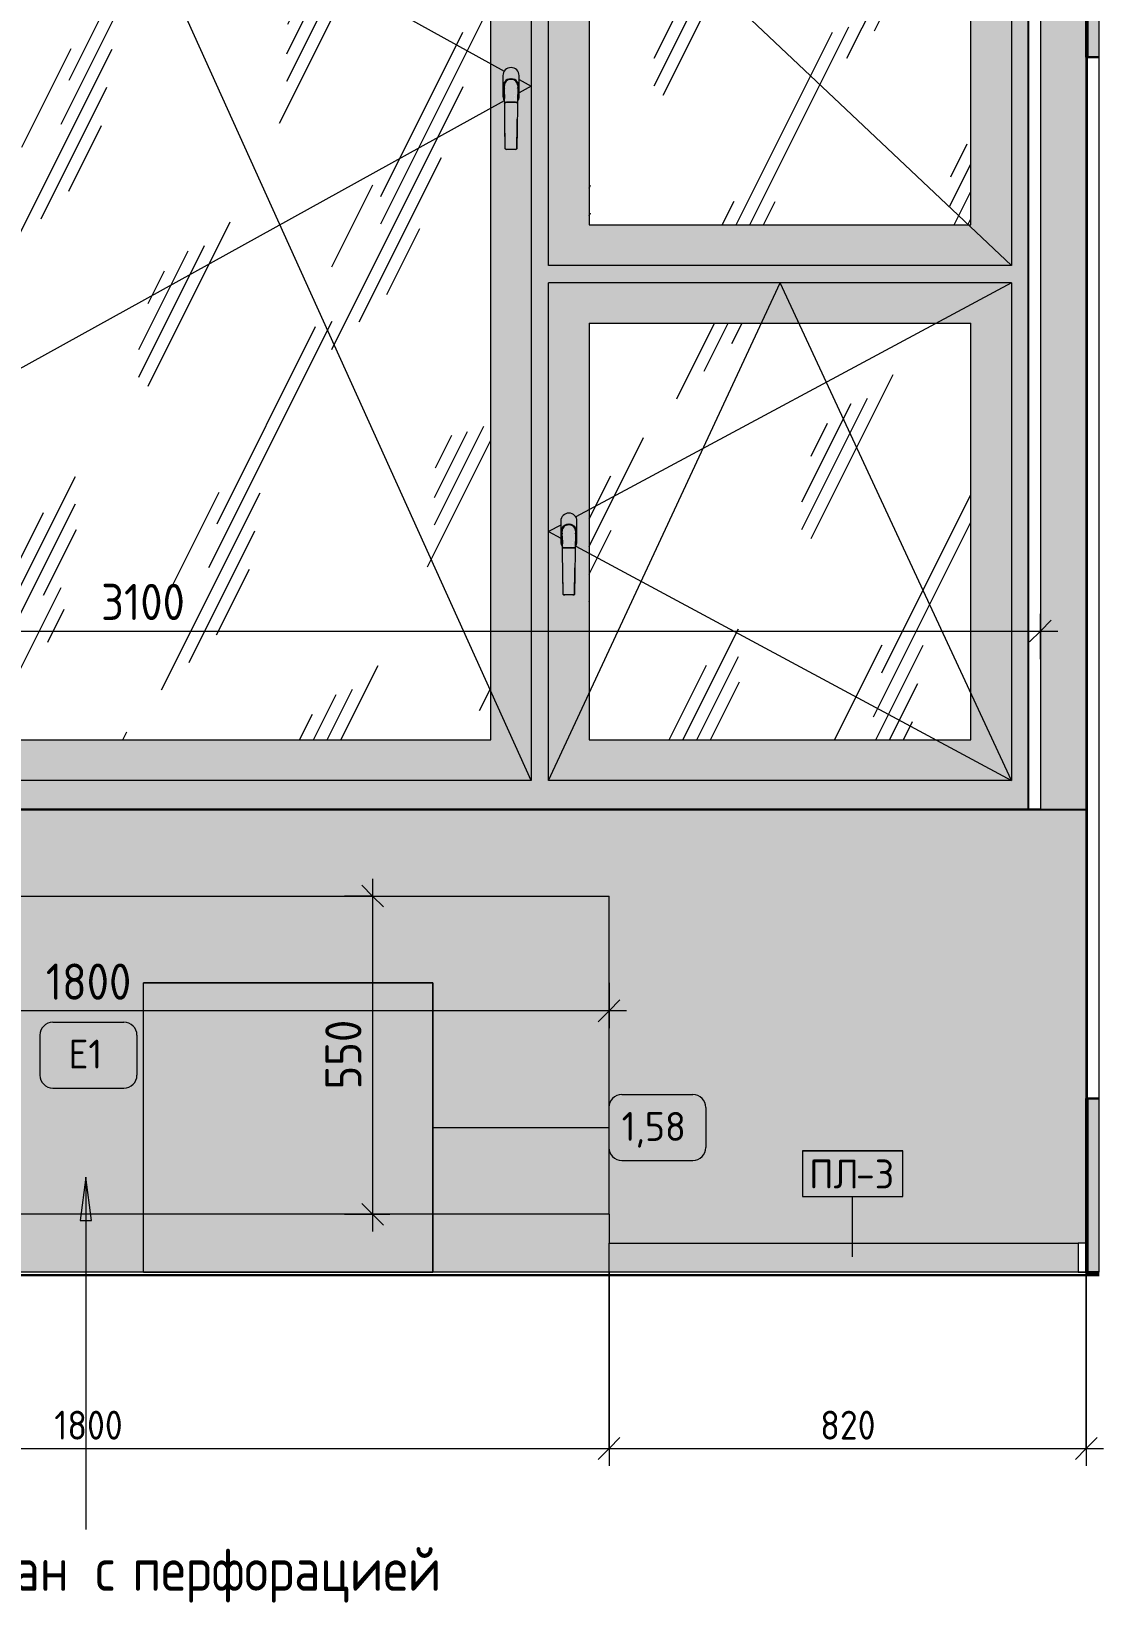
# Model space of a CAD drawing. Header units: millimetres. Extents: x -3511 to 67671, y -1987 to 16130.
# Drawn here: x 45412 to 47266, y 7829 to 10544 of the extents above; entities that cross this region are included whole.
import ezdxf

# ---------------------------------------------------------------- set-up
doc = ezdxf.new("R2010")
doc.units = ezdxf.units.MM
for name, color, linetype, lineweight in [('A-ANNO-DIMS', 7, 'Continuous', 9), ('A-ANNO-DIMS-25', 7, 'Continuous', 9), ('A-DOOR-FRAM-1', 7, 'Continuous', 9), ('A-DOOR-FRAM-2', 7, 'Continuous', 18), ('A-FLOR', 7, 'Continuous', 9), ('A-GENM', 7, 'Continuous', 9), ('A-GENM-IDEN', 7, 'Continuous', 9), ('A-GLAZ', 7, 'Continuous', 9), ('A-WALL', 7, 'Continuous', 9), ('A-WALL-PATT', 7, 'Continuous', 9), ('G-ANNO-TEXT', 7, 'Continuous', 9), ('I-FURN-IDEN', 7, 'Continuous', 9), ('I-WALL', 7, 'Continuous', 9), ('Знаки', 7, 'Continuous', 9), ('Марки для знаков', 7, 'Continuous', 9)]:
    doc.layers.add(name, color=color, linetype=linetype, lineweight=lineweight)
for name, color, linetype, lineweight, true_color in [('A-FLOR-FNSH-1', 7, 'Continuous', 30, 0x3c3c3c), ('A-WALL-5', 7, 'Continuous', 30, 0x3c3c3c), ('A-WALL-FNSH-3', 7, 'Continuous', 30, 0x3c3c3c), ('I-FURN-3', 7, 'Continuous', 9, 0xc0c0c0), ('I-FURN-7', 7, 'Continuous', 9, 0xd1d1d1), ('I-FURN-8', 7, 'Continuous', 9, 0xdddddd), ('I-WALL-1', 7, 'Continuous', 9, 0x787878)]:
    doc.layers.add(name, color=color, linetype=linetype, lineweight=lineweight, true_color=true_color)
doc.layers.add('I-FURN-2', color=7, linetype='Continuous', lineweight=9, true_color=0xfbfbfb, transparency=0.7)
doc.styles.add('GOST Common_5', font='GOST_Common.ttf', dxfattribs={"height": 50})
doc.styles.add('GOST Common_7', font='GOST_Common.ttf', dxfattribs={"width": 0.9, "height": 75})
doc.styles.add('ISOCPEUR_2', font='isocpeur.ttf', dxfattribs={"width": 0.9, "height": 62.5})
doc.styles.add('ISOCPEUR_3', font='isocpeur.ttf', dxfattribs={"width": 0.9, "height": 50})
doc.dimstyles.new('ISO-2_0_0_9К_Средний_округл2', dxfattribs={"dimscale": 304.8, "dimtxt": 49.799059, "dimasz": 0.123031, "dimexe": 0.098425, "dimexo": 0, "dimgap": 0, "dimtad": 1, "dimdec": 0, "dimrnd": 10, "dimzin": 0, "dimdsep": 46, "dimtxsty": 'ISOCPEUR_3', "dimblk1": 'OBLIQUE', "dimblk2": 'OBLIQUE', "dimsah": 1, "dimcen": 0.09, "dimdle": 0.098425, "dimazin": 0, "dimtfac": 1, "dimtdec": 4, "dimtix": 1, "dimtmove": 0, "dimatfit": 3, "dimfxl": 1, "dimtvp": 1, "dimtolj": 1, "dimtzin": 0, "dimarcsym": 2})
doc.dimstyles.new('ISO-2_5_0_9К_БОЛЬШОЙ_1', dxfattribs={"dimscale": 304.8, "dimtxt": 62.248823, "dimasz": 0.123031, "dimexe": 0.098425, "dimexo": 0.246063, "dimgap": 0, "dimtad": 1, "dimdec": 0, "dimrnd": 10, "dimzin": 0, "dimdsep": 46, "dimtxsty": 'ISOCPEUR_2', "dimblk1": 'OBLIQUE', "dimblk2": 'OBLIQUE', "dimsah": 1, "dimcen": 0.09, "dimdle": 0.098425, "dimazin": 0, "dimtfac": 1, "dimtdec": 4, "dimtix": 1, "dimtmove": 0, "dimatfit": 3, "dimfxl": 1, "dimtvp": 1, "dimtolj": 1, "dimtzin": 0, "dimarcsym": 2})
pattern_1 = [(63.435, (5521.34, 31.75), (-255.583, 766.747), [317.5, -190.5, 317.5, -190.5, -403.903]), (63.435, (5521.34, 31.75), (-255.583, 766.747), [-1016, 127, -276.903]), (63.435, (5505.47, 47.6), (-255.583, 766.747), [254, -317.5, 190.5, -190.5, -467.403]), (63.435, (5505.47, 47.6), (-255.583, 766.747), [-952.5, 222.25, -245.153]), (63.435, (5505.47, 95.25), (-255.583, 766.747), [190.5, -381, 127, -190.5, -530.903]), (63.435, (5505.47, 95.25), (-255.583, 766.747), [-889, 285.75, -245.153]), (63.435, (5553.1, 47.6), (-255.583, 766.747), [190.5, -381, 158.75, -6404.65]), (63.435, (5600.7, 95.25), (-255.583, 766.747), [95.25, -476.25, 63.5, -6499.9]), (63.435, (5521.34, 174.6), (-255.583, 766.747), [63.5, -476.25, 63.5, -254, -562.653]), (63.435, (5521.34, 174.6), (-255.583, 766.747), [-857.25, 158.75, -403.903]), (63.435, (5807.1, 127), (-255.583, 766.747), [317.5, -476.25, 381, -251.503]), (63.435, (5807.1, 79.4), (-255.583, 766.747), [444.5, -317.5, 476.25, -188.003]), (63.435, (5838.84, 95.25), (-255.583, 766.747), [508, -254, 381, -276.903]), (63.435, (5886.47, 142.9), (-255.583, 766.747), [317.5, -444.5, 254, -403.903]), (63.435, (5838.84, 238.1), (-255.583, 766.747), [158.75, -635, 190.5, -435.653]), (63.435, (5934.1, 190.5), (-255.583, 766.747), [127, -635, 127, -530.903])]

# ---------------------------------------------------------------- blocks, each defined once
blk = doc.blocks.new('120_Окно_СКБ_2Ст - 120_Окно_СКБ_2Ст 3100х2500 _мал_створка слева_ 2-22446355-Развертка 3_45-2')
at = {"layer": 'A-GLAZ'}
h = blk.add_hatch(color=256, dxfattribs=at)
h.paths.add_polyline_path([(9781, 9200), (12839, 9200.1), (12839, 11700), (9780, 11700), (9780, 11680), (9781, 11680), (9781, 9200.7)])
h.paths.add_polyline_path([(9880, 9250), (9810, 9250), (9810, 11650), (11980, 11650), (11980, 9250), (10067.7, 9250)])
h.paths.add_polyline_path([(12134.9, 9250), (12010, 9250), (12010, 10110), (12810, 10110), (12810, 9250), (12217.1, 9250)])
h.paths.add_polyline_path([(12810, 10140), (12010, 10140), (12010, 11650), (12810, 11650), (12810, 10210)])
h = blk.add_hatch(color=256, dxfattribs=at)
h.paths.add_polyline_path([(9830, 9250), (11980, 9250), (11980, 11650), (9810, 11650), (9810, 9250)])
h.paths.add_polyline_path([(11308, 9320), (9880, 9320), (9880, 11580), (11910, 11580), (11910, 9320), (11721.5, 9320)])
h.paths.add_polyline_path([(11938, 10340.5), (11935.9, 10340.8), (11935.1, 10341.4), (11935, 10341.6), (11933.8, 10423.8), (11932.9, 10425), (11931.5, 10428.4), (11931, 10432), (11931.1, 10468.9), (11931.5, 10471.6), (11932.9, 10475), (11935.1, 10477.9), (11938, 10480.1), (11941.4, 10481.5), (11945, 10482), (11948.6, 10481.5), (11952, 10480.1), (11954.9, 10477.9), (11957.1, 10475), (11958.5, 10471.6), (11959, 10468), (11959, 10432), (11958.5, 10428.4), (11957.1, 10425), (11956.1, 10423.5), (11955.7, 10400.4), (11954.9, 10341.3), (11953.9, 10340.7), (11952, 10340.5), (11941.4, 10340.5)])
h = blk.add_hatch(color=256, dxfattribs=at)
h.paths.add_polyline_path([(12034.3, 10140), (12810, 10140), (12810, 11650), (12010, 11650), (12010, 10140), (12030, 10140)])
h.paths.add_polyline_path([(12740, 10210), (12080, 10210), (12080, 11580), (12740, 11580), (12740, 10332.7)])
h.paths.add_polyline_path([(12045, 10785.5), (12036.4, 10785.7), (12035.1, 10786.3), (12035, 10786.9), (12033.8, 10868.8), (12032.9, 10870), (12031.5, 10873.4), (12031, 10877), (12031, 10913), (12031.5, 10916.7), (12032.9, 10920), (12035.1, 10922.9), (12038, 10925.1), (12041.4, 10926.5), (12045, 10927), (12048.6, 10926.5), (12052, 10925.1), (12054.9, 10922.9), (12057.1, 10920), (12058.5, 10916.6), (12059, 10913), (12059, 10877), (12058.5, 10873.4), (12057.1, 10870), (12056.1, 10868.6), (12055.7, 10845.4), (12054.9, 10786.3), (12053.9, 10785.7), (12052, 10785.5), (12045.4, 10785.5)])
h = blk.add_hatch(dxfattribs=at)
h.set_pattern_fill('FP_18', color=256, style=0, pattern_type=2)
h.set_pattern_definition(pattern_1)
h.paths.add_polyline_path([(9880, 9320), (11910, 9320), (11910, 11580), (9880, 11580), (9880, 9363.7)])
h = blk.add_hatch(dxfattribs=at)
h.set_pattern_fill('FP_18', color=256, style=0, pattern_type=2)
h.set_pattern_definition(pattern_1)
h.paths.add_polyline_path([(12134.9, 10210), (12740, 10210), (12740, 11580), (12080, 11580), (12080, 10210)])
h = blk.add_hatch(color=256, dxfattribs=at)
h.paths.add_polyline_path([(11932.9, 10450.3), (11933.1, 10451.9), (11933, 10450.4)])
h.paths.add_polyline_path([(11933.9, 10423.6), (11933, 10449.7), (11932.9, 10453.7), (11933.1, 10454), (11933.4, 10454.4), (11933.8, 10456.1), (11934.5, 10457.3), (11936.5, 10459.6), (11936.6, 10459.2), (11937.3, 10459.9), (11937.2, 10460.1), (11939.2, 10461.4), (11942, 10462.2), (11946.1, 10462.5), (11949.7, 10461.8), (11952.6, 10460.3), (11954.8, 10458.2), (11956.4, 10455.7), (11957, 10453.8), (11956.9, 10453.5), (11957.3, 10452), (11957.1, 10449.7), (11956.5, 10439.3), (11956.1, 10423.6), (11957.1, 10425), (11958.6, 10428.6), (11959, 10433.4), (11959, 10468), (11958.5, 10471.6), (11957.1, 10475), (11954, 10478.6), (11952, 10480.1), (11948.6, 10481.5), (11945, 10482), (11941.4, 10481.5), (11938, 10480.1), (11935.1, 10477.9), (11932.9, 10475), (11931.5, 10471.6), (11931, 10468), (11931, 10432), (11931.5, 10428.4), (11932.9, 10425), (11933.8, 10423.8)])
for points in [[(11934, 10421.2), (11934.5, 10421.6), (11937, 10421.9), (11938, 10421.9), (11940.2, 10445.9), (11941.3, 10453.8), (11942.6, 10459.4), (11943.4, 10462.4), (11940.3, 10461.8), (11937.9, 10460.7), (11937.1, 10460), (11937.3, 10459.8), (11936.6, 10459.2), (11936.5, 10459.6), (11935.2, 10458.3), (11933.6, 10455.7), (11933.5, 10455.4), (11933.4, 10454.3), (11932.9, 10453.3), (11933, 10449.7), (11933.3, 10445.2), (11934, 10421.2)], [(11938, 10421.9), (11952, 10421.9), (11949.9, 10445.6), (11948.7, 10453.8), (11947.5, 10459.1), (11946, 10462.5), (11943.9, 10462.2), (11942.9, 10460.2), (11942.1, 10457.7), (11941, 10452.1), (11939.4, 10438.7), (11938.1, 10422.8)], [(11938, 10340.5), (11938, 10421.9), (11934.5, 10421.6), (11934, 10421.1), (11935.1, 10341.3), (11936, 10340.8), (11937.2, 10340.5)], [(11945.9, 10340.5), (11952, 10340.5), (11952, 10421.9), (11938, 10421.9), (11938, 10340.5), (11945.4, 10340.5)], [(11952, 10340.5), (11954.1, 10340.8), (11954.9, 10341.4), (11955, 10341.6), (11955.9, 10421.4), (11954.3, 10421.8), (11952, 10421.9), (11952, 10347.5)], [(11956, 10420.4), (11956, 10420.5), (11956, 10420.5)], [(12034, 9651.2), (12034.5, 9651.6), (12037, 9651.9), (12038, 9651.9), (12040.2, 9675.9), (12041, 9682.1), (12042.5, 9689.1), (12043.4, 9692.4), (12040, 9691.7), (12037.9, 9690.7), (12037.3, 9689.9), (12037.2, 9689.7), (12036.6, 9689.2), (12036.3, 9689.4), (12035.2, 9688.3), (12033.6, 9685.7), (12033.5, 9685.4), (12033.4, 9684.3), (12032.9, 9683.4), (12032.9, 9680.3), (12033.3, 9675.2), (12034, 9651.2)], [(12052, 9651.9), (12049.9, 9675.6), (12048.7, 9683.8), (12047.5, 9689.1), (12046, 9692.5), (12043.9, 9692.2), (12042.9, 9690.2), (12042, 9687.1), (12041, 9682.1), (12039.5, 9669.3), (12038, 9651.9), (12051.3, 9651.9)], [(12038, 9570.5), (12038, 9651.9), (12034.5, 9651.6), (12034, 9651.1), (12035.1, 9571.3), (12035.9, 9570.8), (12037.2, 9570.5)], [(12045, 9570.5), (12052, 9570.5), (12052, 9651.9), (12038, 9651.9), (12038, 9570.5), (12038.4, 9570.5)], [(12052, 9570.5), (12054.1, 9570.8), (12054.9, 9571.3), (12055, 9571.6), (12055.8, 9651.4), (12054.3, 9651.8), (12052, 9651.9), (12052, 9575.7)], [(12056, 9650.4), (12056, 9650.5), (12056, 9650.5)]]:
    blk.add_hatch(color=256, dxfattribs=at).paths.add_polyline_path(points)
h = blk.add_hatch(color=256, dxfattribs=at)
h.paths.add_polyline_path([(11956, 10421.2), (11956.9, 10447.5), (11957.1, 10453), (11957, 10453.8), (11957.1, 10454), (11955.3, 10457.6), (11953.5, 10459.6), (11950.8, 10461.4), (11948, 10462.2), (11946.1, 10462.4), (11947.3, 10459.7), (11947.5, 10459.1), (11949, 10452.1), (11950.6, 10438.7), (11952.3, 10421.9), (11955.5, 10421.6), (11955.9, 10421.3)])
h.paths.add_polyline_path([(11956.4, 10454.7), (11956, 10455.7), (11956.3, 10454.9)])
h = blk.add_hatch(color=256, dxfattribs=at)
h.paths.add_polyline_path([(12217.1, 9250), (12810, 9250), (12810, 10110), (12010, 10110), (12010, 9250), (12134.9, 9250)])
h.paths.add_polyline_path([(12740, 9320), (12080, 9320), (12080, 10040), (12740, 10040), (12740, 9363.7)])
h.paths.add_polyline_path([(12045, 9570.5), (12036.4, 9570.7), (12035.1, 9571.3), (12035, 9571.6), (12033.8, 9653.8), (12032.9, 9655), (12031.5, 9658.4), (12031, 9662), (12031, 9698), (12031.5, 9701.7), (12032.9, 9705), (12035.1, 9707.9), (12038, 9710.1), (12041.4, 9711.5), (12045, 9712), (12048.6, 9711.5), (12052, 9710.1), (12054.9, 9707.9), (12057.1, 9705), (12058.5, 9701.6), (12059, 9696.8), (12059, 9662), (12058.5, 9658.4), (12057.1, 9655), (12056.1, 9653.6), (12055.7, 9630.4), (12054.9, 9571.3), (12053.9, 9570.7), (12052, 9570.5), (12045.4, 9570.5)])
h = blk.add_hatch(dxfattribs=at)
h.set_pattern_fill('FP_18', color=256, style=0, pattern_type=2)
h.set_pattern_definition(pattern_1)
h.paths.add_polyline_path([(12740, 9320), (12740, 10040), (12080, 10040), (12080, 9320), (12548.3, 9320)])
h = blk.add_hatch(color=256, dxfattribs=at)
h.paths.add_polyline_path([(12032.9, 9680.3), (12033.1, 9681.9), (12033, 9680.8)])
h.paths.add_polyline_path([(12033.9, 9653.6), (12033, 9679.3), (12032.9, 9683.7), (12033.1, 9684), (12033.4, 9684.4), (12033.8, 9686.1), (12034.5, 9687.3), (12036.5, 9689.6), (12036.6, 9689.2), (12037.2, 9690), (12037.3, 9690.2), (12039.2, 9691.4), (12042, 9692.2), (12046, 9692.5), (12049.7, 9691.8), (12052.6, 9690.3), (12054.8, 9688.2), (12056.4, 9685.7), (12057, 9683.8), (12056.9, 9683.5), (12057.3, 9682), (12057.1, 9679.7), (12056.5, 9668.4), (12056.1, 9653.6), (12057.4, 9655.6), (12058.5, 9658.4), (12059, 9662), (12059, 9698), (12058.5, 9701.6), (12057.1, 9705), (12054.9, 9707.9), (12052, 9710.1), (12048.6, 9711.5), (12045, 9712), (12041.4, 9711.5), (12038, 9710.1), (12035.1, 9707.9), (12032.9, 9705), (12031.5, 9701.6), (12031, 9698), (12031, 9662), (12031.5, 9658.3), (12032.9, 9655), (12033.8, 9653.8)])
h = blk.add_hatch(color=256, dxfattribs=at)
h.paths.add_polyline_path([(12056, 9651.2), (12056.9, 9677.5), (12057.1, 9683), (12056.9, 9683.5), (12057.1, 9684), (12055.3, 9687.6), (12053.5, 9689.6), (12050.8, 9691.4), (12048, 9692.2), (12046.1, 9692.4), (12047.3, 9689.8), (12048.2, 9686.5), (12049, 9682.1), (12050.5, 9669.8), (12052.3, 9651.9), (12055.5, 9651.6), (12055.9, 9651.3)])
h.paths.add_polyline_path([(12056.4, 9684.7), (12056, 9685.7), (12056.3, 9684.9)])
for p, q in [((12860, 11700), (12860, 9200)), ((9810, 11650), (11933.4, 10475.7)), ((11980, 9250), (10895, 11650)), ((11980, 11650), (11980, 9250)), ((12010, 10140), (12010, 11650)), ((12810, 11650), (12810, 10140)), ((11910, 9320), (11910, 11580)), ((12080, 11580), (12080, 10210)), ((12740, 10210), (12740, 11580)), ((12055.8, 10851.8), (12810, 10140)), ((11931, 10468), (11931, 10432)), ((11931, 10468), (11931, 10432)), ((11943.9, 10462.5), (11946.1, 10462.5)), ((11944, 10462.5), (11946, 10462.5)), ((11946, 10461.5), (11944, 10461.5)), ((11959, 10432), (11959, 10468)), ((11959, 10432), (11959, 10468)), ((11959, 10461.6), (11980, 10450)), ((11932.5, 10451), (11932.8, 10453.8)), ((11932.5, 10449), (11932.5, 10451)), ((11935, 10341.6), (11933.5, 10450.8)), ((11956.5, 10451), (11955, 10341.6)), ((11957.2, 10453.8), (11957.5, 10451)), ((11957.5, 10451), (11957.5, 10449)), ((11980, 10450), (11959, 10438.4)), ((11933.4, 10424.3), (9810, 9250)), ((11934, 10421.2), (11934, 10420.5)), ((11934, 10420.5), (11934, 10421.2)), ((11934, 10420.5), (11934, 10420.5)), ((11936, 10421.8), (11937, 10421.9)), ((11937, 10421.9), (11938, 10421.9)), ((11952, 10421.9), (11938, 10421.9)), ((11938, 10421.9), (11952, 10421.9)), ((11952, 10421.9), (11953, 10421.9)), ((11953, 10421.9), (11954, 10421.8)), ((11956, 10420.5), (11956, 10421.2)), ((11956, 10421.2), (11956, 10420.5)), ((11952, 10340.5), (11938, 10340.5)), ((11952, 10340.5), (11938, 10340.5)), ((12080, 10210), (12740, 10210)), ((12810, 10140), (12010, 10140)), ((12010, 9250), (12010, 10110)), ((12810, 10110), (12010, 10110)), ((12010, 9250), (12410, 10110)), ((12810, 10110), (12056.9, 9705.2)), ((12810, 9250), (12410, 10110)), ((12810, 10110), (12810, 9250)), ((12080, 10040), (12080, 9320)), ((12080, 10040), (12740, 10040)), ((12740, 9320), (12740, 10040)), ((12031, 9698), (12031, 9662)), ((12031, 9698), (12031, 9662)), ((12059, 9662), (12059, 9698)), ((12059, 9662), (12059, 9698)), ((12031, 9691.3), (12010, 9680)), ((12010, 9680), (12031, 9668.7)), ((12032.5, 9679), (12032.5, 9681)), ((12035, 9571.6), (12033.5, 9680.8)), ((12043.9, 9692.5), (12046.1, 9692.5)), ((12044, 9692.5), (12046, 9692.5)), ((12046, 9691.5), (12044, 9691.5)), ((12056.5, 9681), (12055, 9571.6)), ((12057.5, 9681), (12057.5, 9679)), ((12034, 9651.2), (12034, 9650.5)), ((12034, 9650.5), (12034, 9651.2)), ((12034, 9650.5), (12034, 9650.5)), ((12036, 9651.8), (12037, 9651.9)), ((12037, 9651.9), (12038, 9651.9)), ((12052, 9651.9), (12038, 9651.9)), ((12038, 9651.9), (12052, 9651.9)), ((12052, 9651.9), (12053, 9651.9)), ((12053, 9651.9), (12054, 9651.8)), ((12056, 9650.5), (12056, 9651.2)), ((12056, 9651.2), (12056, 9650.5)), ((12056.9, 9654.8), (12810, 9250)), ((12052, 9570.5), (12038, 9570.5)), ((12052, 9570.5), (12038, 9570.5)), ((9880, 9320), (11910, 9320)), ((12080, 9320), (12740, 9320)), ((11980, 9250), (9810, 9250)), ((12810, 9250), (12010, 9250)), ((12860, 9200), (9760, 9200))]:
    blk.add_line(p, q, dxfattribs=at)
at = {"layer": 'A-GLAZ', "flags": 128}
for points in [[(11932.9, 10454), (11934, 10456.7), (11935.9, 10459.1), (11938.3, 10461), (11941, 10462.1), (11944, 10462.5)], [(11946, 10462.5), (11949, 10462.1), (11951.7, 10461), (11954.1, 10459.1), (11956, 10456.7), (11957.1, 10454)], [(11933.2, 10445.2), (11932.9, 10446), (11932.5, 10449)], [(11932.9, 10446.2), (11933, 10445.5), (11933.4, 10439.4), (11933.7, 10432.4), (11933.8, 10428.6)], [(11957.1, 10446.2), (11957, 10445.5), (11956.6, 10439.4), (11956.3, 10432.4), (11956.2, 10428.6)], [(11957.5, 10449), (11957.1, 10446), (11956.8, 10445.2)], [(11938, 10421.9), (11937, 10421.9), (11936, 10421.8), (11935.2, 10421.7), (11934.5, 10421.6), (11934.1, 10421.4), (11934, 10421.2)], [(11934, 10421.2), (11934.1, 10421.4), (11934.5, 10421.6)], [(11934.5, 10421.6), (11935.2, 10421.7), (11936, 10421.8)], [(11956, 10421.2), (11955.9, 10421.4), (11955.5, 10421.6), (11954.8, 10421.7), (11954, 10421.8), (11953, 10421.9), (11952, 10421.9)], [(11954, 10421.8), (11954.8, 10421.7), (11955.5, 10421.6)], [(11955.5, 10421.6), (11955.9, 10421.4), (11956, 10421.2)], [(11935, 10341.6), (11934.5, 10382.7), (11934.3, 10392.5)], [(11955, 10341.6), (11955.5, 10382.7), (11955.7, 10392.5)], [(11938, 10340.5), (11937.2, 10340.5), (11936.5, 10340.6), (11935.9, 10340.8), (11935.4, 10341), (11935.1, 10341.3), (11935, 10341.6)], [(11955, 10341.6), (11954.9, 10341.3), (11954.6, 10341), (11954.1, 10340.8), (11953.5, 10340.6), (11952.8, 10340.5), (11952, 10340.5)], [(12032.5, 9681), (12032.9, 9684), (12034, 9686.7), (12035.9, 9689.1), (12038.3, 9691), (12041, 9692.1), (12044, 9692.5)], [(12033.2, 9675.2), (12032.9, 9676), (12032.5, 9679)], [(12032.9, 9676.2), (12033, 9675.5), (12033.4, 9669.4), (12033.7, 9662.4), (12033.8, 9658.6)], [(12046, 9692.5), (12049, 9692.1), (12051.7, 9691), (12054.1, 9689.1), (12056, 9686.7), (12057.1, 9684), (12057.5, 9681)], [(12057.1, 9676.2), (12057, 9675.5), (12056.6, 9669.4), (12056.3, 9662.4), (12056.2, 9658.6)], [(12057.5, 9679), (12057.1, 9676), (12056.8, 9675.2)], [(12038, 9651.9), (12037, 9651.9), (12036, 9651.8), (12035.2, 9651.7), (12034.5, 9651.6), (12034.1, 9651.4), (12034, 9651.2)], [(12034, 9651.2), (12034.1, 9651.4), (12034.5, 9651.6)], [(12034.5, 9651.6), (12035.2, 9651.7), (12036, 9651.8)], [(12056, 9651.2), (12055.9, 9651.4), (12055.5, 9651.6), (12054.8, 9651.7), (12054, 9651.8), (12053, 9651.9), (12052, 9651.9)], [(12054, 9651.8), (12054.8, 9651.7), (12055.5, 9651.6)], [(12055.5, 9651.6), (12055.9, 9651.4), (12056, 9651.2)], [(12035, 9571.6), (12034.5, 9612.7), (12034.3, 9622.5)], [(12055, 9571.6), (12055.5, 9612.7), (12055.7, 9622.5)], [(12038, 9570.5), (12037.2, 9570.5), (12036.5, 9570.6), (12035.9, 9570.8), (12035.4, 9571), (12035.1, 9571.3), (12035, 9571.6)], [(12055, 9571.6), (12054.9, 9571.3), (12054.6, 9571), (12054.1, 9570.8), (12053.5, 9570.6), (12052.8, 9570.5), (12052, 9570.5)]]:
    blk.add_lwpolyline(points, dxfattribs=at)
at = {"layer": 'A-GLAZ'}
for centre, radius, start, end in [((11945, 10468), 14, 360, 180), ((11945, 10468), 14, 0, 180), ((11944, 10451), 11.5, 90.2744, 204.8614), ((11944, 10451), 10.5, 90.2744, 181.3109), ((11946, 10451), 10.5, 0.0023, 89.7256), ((11946, 10451), 11.5, 335.1322, 89.7256), ((11945, 10432), 14, 180, 217.3919), ((11945, 10432), 14, 180, 217.174), ((11945, 10432), 14, 322.6053, 0), ((11945, 10432), 14, 322.826, 0), ((12045, 9698), 14, 0, 180), ((12045, 9698), 14, 0, 180), ((12044, 9681), 11.5, 90.2744, 204.8614), ((12044, 9681), 10.5, 90.2744, 181.3109), ((12046, 9681), 10.5, 0.0023, 89.7256), ((12046, 9681), 11.5, 335.1322, 89.7256), ((12045, 9662), 14, 180, 217.3919), ((12045, 9662), 14, 180, 217.174), ((12045, 9662), 14, 322.6053, 0), ((12045, 9662), 14, 322.826, 0)]:
    blk.add_arc(centre, radius, start, end, dxfattribs=at)
for centre, start_param, end_param in [((11938, 10341.6), 3.142903, 4.711079), ((11952, 10341.6), 4.713699, 6.278048), ((12038, 9571.6), 3.142903, 4.711079), ((12052, 9571.6), 4.713699, 6.278048)]:
    blk.add_ellipse(centre, major_axis=(3, 0), ratio=0.374607, start_param=start_param, end_param=end_param, dxfattribs=at)
blk = doc.blocks.new('110_Дверь_СКБ_1Ст - д-18 700x2100h_Технический шкаф ЭОМ и СС-23257539-Развертка 3_45-2')
at = {"layer": 'A-DOOR-FRAM-1'}
blk.add_line((12961.3, 10450), (12961.3, 8714), dxfattribs=at)
at = {"layer": 'A-DOOR-FRAM-2'}
for p, q in [((12961.8, 10500), (12961.3, 10500)), ((12961.3, 10500), (12961.3, 10450)), ((12961.3, 10450), (12961.8, 10450)), ((12961.8, 8714), (12961.3, 8714)), ((12961.3, 8714), (12961.3, 8700)), ((12961.3, 8700), (12961.8, 8700))]:
    blk.add_line(p, q, dxfattribs=at)
blk = doc.blocks.new('Плинтус - Плинтус темный _ст_школа_-33413724-Развертка 3_45-2')
at = {"layer": 'A-GENM'}
for p, q in [((12940.3, 8450), (12925.3, 8450)), ((12925.3, 8450), (12925.3, 8400)), ((12940.3, 8400), (12940.3, 8450)), ((12925.3, 8400), (12940.3, 8400))]:
    blk.add_line(p, q, dxfattribs=at)
blk = doc.blocks.new('Съемный металлический экран с перфорацией - E1-V9-Развертка 3_45-2')
at = {"layer": 'Знаки'}
h = blk.add_hatch(dxfattribs=at)
h.set_pattern_fill('FP_23', color=256, style=0, pattern_type=2)
h.set_pattern_definition([(0, (5462.491, 0), (0, 12.7), [3.403, -18.594]), (60, (5468.841, 1.701), (-10.998523, 6.35), [3.403, -18.594]), (120, (5470.542, 8.051), (-10.998523, -6.35), [3.403, -18.594]), (30, (5465.894, 0), (2.3e-05, 25.39996), [3.403, -21.997]), (30, (5459.544, 11), (2.3e-05, 25.39996), [3.403, -21.997]), (150, (5462.49, 0), (-21.997023, -12.69996), [3.403, -21.997]), (150, (5468.84, 11), (-21.997023, -12.69996), [3.403, -21.997]), (90, (5470.542, 4.65), (-21.997, 12.7), [3.403, -21.997]), (90, (5457.842, 4.65), (-21.997, 12.7), [3.403, -21.997])])
h.paths.add_polyline_path([(10314.5, 8500), (10583.9, 8500), (10583.9, 8900), (11083.9, 8900), (11083.9, 8500), (11310, 8500), (11310, 8900), (11810, 8900), (11810, 8500), (12114.5, 8500), (12114.5, 9050), (10314.5, 9050), (10314.5, 8515.9)])
for p, q in [((10314.5, 9050), (12114.5, 9050)), ((10314.5, 8500), (10314.5, 9050)), ((12114.5, 8500), (12114.5, 9050)), ((10583.9, 8500), (10314.5, 8500)), ((11083.9, 8500), (10583.9, 8500)), ((11310, 8500), (11083.9, 8500)), ((11810, 8500), (11310, 8500)), ((12114.5, 8500), (11810, 8500))]:
    blk.add_line(p, q, dxfattribs=at)
blk = doc.blocks.new('Зашивка приборов отопления34 - Зашивка приборов отопления-33324488-Развертка 3_45-2')
at = {"layer": 'A-WALL'}
h = blk.add_hatch(color=256, dxfattribs=at)
h.paths.add_polyline_path([(12941.3, 8400), (12941.3, 9200), (12940.3, 9200), (12940.5, 8400)])
h.paths.add_polyline_path([(7486.8, 8400), (8489, 8400), (8489, 8500), (7486.8, 8500), (7486.8, 8450), (7456.8, 8450), (7456.8, 8400), (7485.3, 8400)])
h.paths.add_polyline_path([(11101.3, 8400), (11310, 8400), (11310, 8500), (11083.9, 8500), (11083.9, 8400)])
h.paths.add_polyline_path([(10583.9, 8400), (10583.9, 8500), (10314.5, 8500), (10314.5, 8400), (10481.1, 8400)])
h.paths.add_polyline_path([(11810, 8400), (12114.5, 8400), (12114.5, 8500), (11810, 8500)])
h.paths.add_polyline_path([(9240.8, 9198.6), (12939.3, 9198.6), (12939.3, 9200), (6781, 9200), (6781, 9198.6), (8827.4, 9198.6)])
for p, q in [((6781, 9200), (12939.3, 9200)), ((12940.3, 9200), (12941.3, 9200)), ((11310, 8400), (11308, 8400)), ((11810, 8400), (11310, 8400)), ((11928.2, 8400), (11810, 8400))]:
    blk.add_line(p, q, dxfattribs=at)
blk = doc.blocks.new('Плинтус - Плинтус темный _ст_школа_-33445634-Развертка 3_45-2')
at = {"layer": 'A-GENM'}
blk.add_hatch(color=256, dxfattribs=at).paths.add_polyline_path([(12925.3, 8400), (12925.3, 8450), (12114.5, 8450), (12114.5, 8400), (12548.3, 8400)])
for p, q in [((12114.5, 8450), (12925.3, 8450)), ((12114.5, 8400), (12114.5, 8450)), ((12940.5, 8450), (12940.5, 8400))]:
    blk.add_line(p, q, dxfattribs=at)
blk = doc.blocks.new('DIMBLOCK30-Развертка 3_45-2')
at = {"layer": 'A-ANNO-DIMS-25'}
for p, q in [((44610.8, 8500), (44610.8, 8065.1)), ((44610.8, 8095.1), (44610.8, 8500)), ((46410.8, 8400), (46410.8, 8065.1)), ((46410.8, 8095.1), (46410.8, 8400)), ((44610.8, 8095.1), (46410.8, 8095.1))]:
    blk.add_line(p, q, dxfattribs=at)
at = {"layer": 'A-ANNO-DIMS-25', "lineweight": 20}
for p, q in [((44610.8, 8095.1), (44592.1, 8076.4)), ((44610.8, 8095.1), (44629.6, 8113.9)), ((46410.8, 8095.1), (46392.1, 8076.4)), ((46410.8, 8095.1), (46429.6, 8113.9))]:
    blk.add_line(p, q, dxfattribs=at)
at = {"layer": 'A-ANNO-DIMS-25', "color": 0, "insert": (45451.9, 8160.5), "char_height": 50, "width": 141.353, "attachment_point": 1, "line_spacing_factor": 1.149209, "style": 'ISOCPEUR_3'}
blk.add_mtext('1800', dxfattribs=at)
blk = doc.blocks.new('_Oblique')
at = {"color": 0, "linetype": 'ByBlock', "lineweight": -2}
blk.add_line((-0.5, -0.5), (0.5, 0.5), dxfattribs=at)
blk = doc.blocks.new('DIMBLOCK31-Развертка 3_45-2')
at = {"layer": 'A-ANNO-DIMS-25'}
for p, q in [((46410.8, 8400), (46410.8, 8065.1)), ((46410.8, 8095.1), (46410.8, 8400)), ((47235.6, 8400), (47235.6, 8065.1)), ((47235.6, 8095.1), (47235.6, 8400)), ((46410.8, 8095.1), (47265.6, 8095.1))]:
    blk.add_line(p, q, dxfattribs=at)
at = {"layer": 'A-ANNO-DIMS-25', "lineweight": 20}
for p, q in [((46410.8, 8095.1), (46392.1, 8076.4)), ((46410.8, 8095.1), (46429.6, 8113.9)), ((47235.6, 8095.1), (47216.8, 8076.4)), ((47235.6, 8095.1), (47254.3, 8113.9))]:
    blk.add_line(p, q, dxfattribs=at)
at = {"layer": 'A-ANNO-DIMS-25', "color": 0, "insert": (46775.8, 8160.5), "char_height": 50, "width": 113.772, "attachment_point": 1, "line_spacing_factor": 1.149209, "style": 'ISOCPEUR_3'}
blk.add_mtext('820', dxfattribs=at)
blk = doc.blocks.new('DIMBLOCK39-Развертка 3_45-2')
at = {"layer": 'A-ANNO-DIMS-25'}
for p, q in [((44056.3, 9459.5), (44056.3, 9538)), ((47156.3, 9459.5), (47156.3, 9538)), ((44056.3, 9508), (47186.3, 9508)), ((44056.3, 9508), (44056.3, 9459.5)), ((47156.3, 9508), (47156.3, 9459.5))]:
    blk.add_line(p, q, dxfattribs=at)
at = {"layer": 'A-ANNO-DIMS-25', "lineweight": 20}
for p, q in [((44056.3, 9508), (44037.6, 9489.2)), ((44056.3, 9508), (44075.1, 9526.7)), ((47156.3, 9508), (47137.6, 9489.2)), ((47156.3, 9508), (47175.1, 9526.7))]:
    blk.add_line(p, q, dxfattribs=at)
at = {"layer": 'A-ANNO-DIMS-25', "color": 0, "insert": (45532.7, 9589.6), "char_height": 62.5, "width": 176.691, "attachment_point": 1, "line_spacing_factor": 1.149209, "style": 'ISOCPEUR_2'}
blk.add_mtext('3100', dxfattribs=at)
blk = doc.blocks.new('Марка_Мебель - В прямоуг_Balcon_Марка-25523697-Развертка 3_45-2')
at = {"layer": 'I-FURN-IDEN'}
for p, q in [((9315.5, 8706.9), (9438.3, 8706.9)), ((9293, 8684.4), (9293, 8615.4)), ((9460.8, 8684.4), (9460.8, 8615.6)), ((9315.4, 8593.1), (9438.3, 8593.1))]:
    blk.add_line(p, q, dxfattribs=at)
for centre, radius, start, end in [((9315.5, 8684.4), 22.5, 90, 180), ((9438.3, 8684.4), 22.5, 0, 90), ((9315.4, 8615.4), 22.3, 180, 270), ((9438.3, 8615.6), 22.5, 270, 0)]:
    blk.add_arc(centre, radius, start, end, dxfattribs=at)
blk = doc.blocks.new('DIMBLOCK42-Развертка 3_45-2')
at = {"layer": 'A-ANNO-DIMS-25'}
for p, q in [((44610.8, 8900.2), (44610.8, 8821.7)), ((44610.8, 8851.7), (44610.8, 8900.2)), ((46410.8, 8900.2), (46410.8, 8821.7)), ((46410.8, 8851.7), (46410.8, 8900.2)), ((46440.8, 8851.7), (44580.8, 8851.7))]:
    blk.add_line(p, q, dxfattribs=at)
at = {"layer": 'A-ANNO-DIMS-25', "lineweight": 20}
for p, q in [((44610.8, 8851.7), (44629.6, 8870.4)), ((46410.8, 8851.7), (46429.6, 8870.4)), ((44610.8, 8851.7), (44592.1, 8832.9)), ((46410.8, 8851.7), (46392.1, 8832.9))]:
    blk.add_line(p, q, dxfattribs=at)
at = {"layer": 'A-ANNO-DIMS-25', "color": 0, "insert": (45437.2, 8933.3), "char_height": 62.5, "width": 176.691, "attachment_point": 1, "line_spacing_factor": 1.149209, "style": 'ISOCPEUR_2'}
blk.add_mtext('1800', dxfattribs=at)
blk = doc.blocks.new('DIMBLOCK43-Развертка 3_45-2')
at = {"layer": 'A-ANNO-DIMS-25'}
for p, q in [((46001.9, 9080), (46001.9, 8470)), ((45953.5, 9050), (46031.9, 9050)), ((46001.9, 9050), (45953.5, 9050)), ((45953.5, 8500), (46031.9, 8500)), ((46001.9, 8500), (45953.5, 8500))]:
    blk.add_line(p, q, dxfattribs=at)
at = {"layer": 'A-ANNO-DIMS-25', "lineweight": 20}
for p, q in [((46001.9, 9050), (45983.2, 9068.7)), ((46001.9, 9050), (46020.7, 9031.2)), ((46001.9, 8500), (45983.2, 8518.7)), ((46001.9, 8500), (46020.7, 8481.2))]:
    blk.add_line(p, q, dxfattribs=at)
at = {"layer": 'A-ANNO-DIMS-25', "color": 0, "insert": (45920.3, 8715.7), "char_height": 62.5, "width": 142.215, "attachment_point": 1, "rotation": 90, "line_spacing_factor": 1.149209, "style": 'ISOCPEUR_2'}
blk.add_mtext('550', dxfattribs=at)
blk = doc.blocks.new('Марка_Знаки - В прямоуг_Наименование краткое-30718135-Развертка 3_45-2')
at = {"layer": 'Марки для знаков'}
for p, q in [((7938.6, 8935.8), (8061.4, 8935.8)), ((7916.1, 8913.3), (7916.1, 8844.2)), ((8083.9, 8913.3), (8083.9, 8844.4)), ((7938.5, 8821.9), (8061.4, 8821.9))]:
    blk.add_line(p, q, dxfattribs=at)
for centre, radius, start, end in [((7938.6, 8913.3), 22.5, 90, 180), ((8061.4, 8913.3), 22.5, 0, 90), ((7938.5, 8844.2), 22.3, 180, 270), ((8061.4, 8844.4), 22.5, 270, 0)]:
    blk.add_arc(centre, radius, start, end, dxfattribs=at)
blk = doc.blocks.new('Mark Reiling - Mark Reiling-26174330-Развертка 3_45-2')
at = {"layer": 'A-GENM-IDEN'}
for p, q in [((1673.3, 8917.8), (1673.3, 8839)), ((1673.3, 8917.8), (1846.7, 8917.8)), ((1846.7, 8917.8), (1673.3, 8917.8)), ((1673.3, 8917.8), (1673.3, 8839)), ((1846.7, 8839), (1846.7, 8917.8)), ((1846.7, 8839), (1846.7, 8917.8)), ((1673.3, 8839), (1846.7, 8839)), ((1673.3, 8839), (1846.7, 8839))]:
    blk.add_line(p, q, dxfattribs=at)

msp = doc.modelspace()

# ---------------------------------------------------------------- hatches: boundary and pattern name
at = {"layer": 'A-WALL-PATT'}
h = msp.add_hatch(color=256, dxfattribs=at)
h.paths.add_polyline_path([(41083, 8450), (41283.2, 8450), (41283.2, 8850), (41396.3, 8850), (41396.3, 9050), (43196.3, 9050), (43196.3, 8900), (43285.3, 8900), (43285.3, 8450), (44610.8, 8450), (44610.8, 9050), (46410.8, 9050), (46410.8, 8450), (47235.6, 8450), (47235.6, 9198.6), (41077.3, 9198.5), (41077.3, 8450)])
h.paths.add_polyline_path([(47236.6, 8450), (47236.8, 8450), (47236.6, 8700)])
h.paths.add_polyline_path([(41076.3, 11795), (41076.3, 11800), (41056.8, 11800), (41056.8, 11795)])
h = msp.add_hatch(color=256, dxfattribs=at)
h.paths.add_polyline_path([(41956.3, 9200), (42556.3, 9200), (42556.3, 11700), (41956.3, 11700), (41956.3, 9363.7)])
h.paths.add_polyline_path([(43456.3, 9200), (44056.3, 9200), (44056.3, 11700), (43456.3, 11700), (43456.3, 9363.7)])
h.paths.add_polyline_path([(47237.6, 9200), (47237.6, 9200), (47237.6, 11700), (47236.6, 11700), (47236.6, 9200)])
h.paths.add_polyline_path([(47235.6, 9200), (47235.6, 11700), (47156.3, 11700), (47156.3, 9200)])
at = {"layer": 'G-ANNO-TEXT'}
msp.add_hatch(color=256, dxfattribs=at).paths.add_polyline_path([(45506.3, 8564), (45496.4, 8489), (45516.2, 8489)])
at = {"layer": 'I-FURN-2'}
for points in [[(46106.3, 8500), (46106.3, 8900), (45606.3, 8900), (45606.3, 8500), (46017.8, 8500)], [(45811, 8400), (46106.3, 8400), (46106.3, 8500), (45606.3, 8500), (45606.3, 8400)]]:
    msp.add_hatch(color=256, dxfattribs=at).paths.add_polyline_path(points)
at = {"layer": 'I-WALL'}
for points in [[(47135.3, 9200), (47136.3, 9200.1), (47136.3, 11700), (47135.3, 11700), (47135.3, 9200.1)], [(47236.6, 8700), (47236.6, 10500), (47235.6, 10500), (47235.6, 8700)], [(47238.1, 8395), (47258.1, 8395), (47258.1, 8400), (47237.6, 8400), (47237.6, 8395)]]:
    msp.add_hatch(color=256, dxfattribs=at).paths.add_polyline_path(points)
at = {"layer": 'I-WALL-1'}
h = msp.add_hatch(dxfattribs=at)
h.set_pattern_fill('FP_22', color=256, style=0, pattern_type=2)
h.set_pattern_definition([(0, (39754.154, 0), (30.48, 7.62), [2.515, -20.345, 2.515, -20.345, -121.92]), (0, (39754.154, 0), (30.48, 7.62), [-45.72, 2.515, -43.205, 2.515, -20.345, -53.34]), (0, (39754.154, 0), (30.48, 7.62), [-114.3, 2.515, -12.725, 2.515, -35.585]), (120, (39765.584, 3.81), (-21.8391136, 22.5864543), [2.515, -20.345, 2.515, -20.345, -121.92]), (120, (39765.584, 3.81), (-21.8391136, 22.5864543), [-45.72, 2.515, -43.205, 2.515, -20.345, -53.34]), (120, (39765.584, 3.81), (-21.8391136, 22.5864543), [-114.3, 2.515, -12.725, 2.515, -35.585]), (240, (39769.394, 19.05), (-8.6408864, -30.2064543), [2.515, -20.345, 2.515, -20.345, -121.92]), (240, (39769.394, 19.05), (-8.6408864, -30.2064543), [-45.72, 2.515, -43.205, 2.515, -20.345, -53.34]), (240, (39769.394, 19.05), (-8.6408864, -30.2064543), [-114.3, 2.515, -12.725, 2.515, -35.585])])
h.paths.add_polyline_path([(47257.6, 8400), (47257.6, 8700), (47237.6, 8700), (47237.6, 8400)])
h.paths.add_polyline_path([(47237.6, 10500), (47257.6, 10500), (47257.6, 12270), (47237.6, 12270), (47237.6, 11301.6)])
h = msp.add_hatch(color=256, dxfattribs=at)
h.paths.add_polyline_path([(47236.4, 8450), (47236.6, 8450), (47236.6, 8700), (47235.6, 8700), (47235.6, 8450)])
h.paths.add_polyline_path([(47236.6, 10500), (47236.6, 11800), (47235.6, 11800), (47235.6, 10500)])

# ---------------------------------------------------------------- linework, layer by layer
at = {"layer": 'A-FLOR'}
for p, q in [((47237.6, 8400), (34426.3, 8400)), ((47237.6, 8395), (47237.6, 8400))]:
    msp.add_line(p, q, dxfattribs=at)
at = {"layer": 'A-FLOR-FNSH-1'}
msp.add_line((47258.1, 8395), (34186.3, 8395), dxfattribs=at)
at = {"layer": 'A-GENM-IDEN'}
msp.add_line((46831.7, 8426.5), (46831.7, 8529.7), dxfattribs=at)
at = {"layer": 'A-WALL'}
for p, q in [((47257.6, 12270), (47257.6, 10500)), ((47257.6, 8700), (47257.6, 8400))]:
    msp.add_line(p, q, dxfattribs=at)
at = {"layer": 'A-WALL-5'}
for p, q in [((47237.6, 12270), (47237.6, 10500)), ((47237.6, 10500), (47257.6, 10500)), ((47237.6, 8700), (47237.6, 8400)), ((47257.6, 8700), (47237.6, 8700)), ((47237.6, 8400), (47257.6, 8400))]:
    msp.add_line(p, q, dxfattribs=at)
at = {"layer": 'A-WALL-FNSH-3'}
for p, q in [((47235.6, 11800), (47235.6, 10500)), ((47236.6, 10500), (47236.6, 11800)), ((47235.6, 10500), (47236.6, 10500)), ((47236.6, 8700), (47235.6, 8700)), ((47235.6, 8700), (47235.6, 8400)), ((47236.6, 8400), (47236.6, 8700)), ((47235.6, 8400), (47236.6, 8400))]:
    msp.add_line(p, q, dxfattribs=at)
at = {"layer": 'G-ANNO-TEXT'}
for p, q in [((45506.3, 8564), (45496.4, 8489)), ((45516.2, 8489), (45506.3, 8564)), ((45506.3, 8564), (45506.3, 7955.1)), ((45496.4, 8489), (45516.2, 8489))]:
    msp.add_line(p, q, dxfattribs=at)
at = {"layer": 'I-FURN-3'}
for p, q in [((45606.3, 8900), (46106.3, 8900)), ((45606.3, 8400), (45606.3, 8900)), ((46106.3, 8400), (46106.3, 8900))]:
    msp.add_line(p, q, dxfattribs=at)
at = {"layer": 'I-FURN-7'}
for p, q in [((46106.3, 8900), (45606.3, 8900)), ((45606.3, 8400), (45606.3, 8900)), ((46106.3, 8900), (46106.3, 8400))]:
    msp.add_line(p, q, dxfattribs=at)
at = {"layer": 'I-FURN-8'}
msp.add_line((45606.3, 8400), (46106.3, 8400), dxfattribs=at)
at = {"layer": 'I-FURN-IDEN'}
msp.add_line((46106.3, 8650), (46410.3, 8650), dxfattribs=at)
at = {"layer": 'I-WALL'}
for p, q in [((47135.3, 9200), (47135.3, 11700)), ((47136.3, 9200), (47136.3, 11700)), ((47156.3, 11700), (47156.3, 9200)), ((47235.6, 8700), (47235.6, 10500)), ((47236.6, 10500), (47236.6, 8700)), ((47237.6, 8700), (47237.6, 10500)), ((47257.6, 10500), (47258.1, 10500)), ((47235.6, 9198.6), (41076.3, 9198.6)), ((47236.8, 8450), (47236.8, 9198.6)), ((47258.1, 8700), (47257.6, 8700)), ((46410.8, 8500), (46410.8, 8450)), ((47257.6, 8400), (47258.1, 8400))]:
    msp.add_line(p, q, dxfattribs=at)

# ---------------------------------------------------------------- block references
at = {"layer": 'A-DOOR-FRAM-1'}
msp.add_blockref('110_Дверь_СКБ_1Ст - д-18 700x2100h_Технический шкаф ЭОМ и СС-23257539-Развертка 3_45-2', (34296.3, 0), dxfattribs=at)
at = {"layer": 'A-GENM'}
for name in ['Плинтус - Плинтус темный _ст_школа_-33445634-Развертка 3_45-2', 'Плинтус - Плинтус темный _ст_школа_-33413724-Развертка 3_45-2']:
    msp.add_blockref(name, (34296.3, 0), dxfattribs=at)
at = {"layer": 'A-GENM-IDEN'}
msp.add_blockref('Mark Reiling - Mark Reiling-26174330-Развертка 3_45-2', (45071.7, -308.2), dxfattribs=at)
at = {"layer": 'A-GLAZ'}
msp.add_blockref('120_Окно_СКБ_2Ст - 120_Окно_СКБ_2Ст 3100х2500 _мал_створка слева_ 2-22446355-Развертка 3_45-2', (34296.3, 0), dxfattribs=at)
at = {"layer": 'A-WALL'}
msp.add_blockref('Зашивка приборов отопления34 - Зашивка приборов отопления-33324488-Развертка 3_45-2', (34296.3, 0), dxfattribs=at)
at = {"layer": 'I-FURN-IDEN'}
msp.add_blockref('Марка_Мебель - В прямоуг_Balcon_Марка-25523697-Развертка 3_45-2', (37117.3, 0), dxfattribs=at)
at = {"layer": 'Знаки'}
msp.add_blockref('Съемный металлический экран с перфорацией - E1-V9-Развертка 3_45-2', (34296.3, 0), dxfattribs=at)
at = {"layer": 'Марки для знаков'}
msp.add_blockref('Марка_Знаки - В прямоуг_Наименование краткое-30718135-Развертка 3_45-2', (37510.8, -103.8), dxfattribs=at)

# ---------------------------------------------------------------- texts
at = {"layer": 'A-GENM-IDEN', "char_height": 50, "attachment_point": 1, "style": 'GOST Common_5'}
for s, insert, width in [('ПЛ', (46756.6, 8594.6), 98.207), ('-3', (46837.6, 8594.6), 86.181)]:
    msp.add_mtext(s, dxfattribs=dict(at, insert=insert, width=width))
at = {"layer": 'G-ANNO-TEXT', "char_height": 75, "attachment_point": 1, "style": 'GOST Common_7'}
for s, insert, width in [('экран', (45251.8, 7924.2), 299.43), ('\\fGOST Common|b0|i0|c204|p34|;\\W.9; ', (45498.9, 7924.2), 28.861), ('\\fGOST Common|b0|i0|c204|p34|;\\W.9; ', (45562.9, 7924.2), 28.861), ('перфорацией', (45586.7, 7924.2), 672.816), ('\\fGOST Common|b0|i0|c204|p34|;\\W.9;с', (45522.7, 7924.2), 48.703)]:
    msp.add_mtext(s, dxfattribs=dict(at, insert=insert, width=width))
at = {"layer": 'I-FURN-IDEN', "insert": (46432.6, 8676.8), "char_height": 50, "width": 140.295, "attachment_point": 1, "style": 'GOST Common_5'}
msp.add_mtext('1,58', dxfattribs=at)
at = {"layer": 'Марки для знаков', "insert": (45476.6, 8801.8), "char_height": 50, "width": 74.156, "attachment_point": 1, "style": 'GOST Common_5'}
msp.add_mtext('E1', dxfattribs=at)

# ---------------------------------------------------------------- dimensions: what is measured, and where the dimension line sits
at = {"layer": 'A-ANNO-DIMS'}
for base, p1, p2, dimstyle, override, picture, middle in [((47156.3, 9508), (44056.3, 9534.5), (47156.3, 9534.5), 'ISO-2_5_0_9К_БОЛЬШОЙ_1', {"dimpost": '<>', "dimfxl": 3100}, 'DIMBLOCK39-Развертка 3_45-2', (45606.3, 9539.2)), ((44610.8, 8851.7), (46410.8, 8825.2), (44610.8, 8825.2), 'ISO-2_5_0_9К_БОЛЬШОЙ_1', {"dimpost": '<>', "dimfxl": 1800}, 'DIMBLOCK42-Развертка 3_45-2', (45510.8, 8882.9)), ((46410.8, 8095.1), (44610.8, 8500), (46410.8, 8400), 'ISO-2_0_0_9К_Средний_округл2', {"dimpost": '<>', "dimfxl": 1802.775638}, 'DIMBLOCK30-Развертка 3_45-2', (45510.8, 8120.1)), ((47235.6, 8095.1), (46410.8, 8400), (47235.6, 8400), 'ISO-2_0_0_9К_Средний_округл2', {"dimpost": '<>', "dimfxl": 824.731951}, 'DIMBLOCK31-Развертка 3_45-2', (46823.2, 8120.1))]:
    dim = msp.add_linear_dim(base=base, p1=p1, p2=p2, dimstyle=dimstyle, override=override, dxfattribs=at)
    dim.commit()
    dim.dimension.update_dxf_attribs({"geometry": picture, "text_midpoint": middle})
dim = msp.add_linear_dim(base=(46001.9, 8500), p1=(46028.5, 9050), p2=(46028.5, 8500), angle=90, dimstyle='ISO-2_5_0_9К_БОЛЬШОЙ_1', override={"dimpost": '<>', "dimfxl": 550}, dxfattribs=at)
dim.commit()
dim.dimension.update_dxf_attribs({"geometry": 'DIMBLOCK43-Развертка 3_45-2', "text_midpoint": (45970.7, 8775)})

doc.saveas('drawing.dxf')
